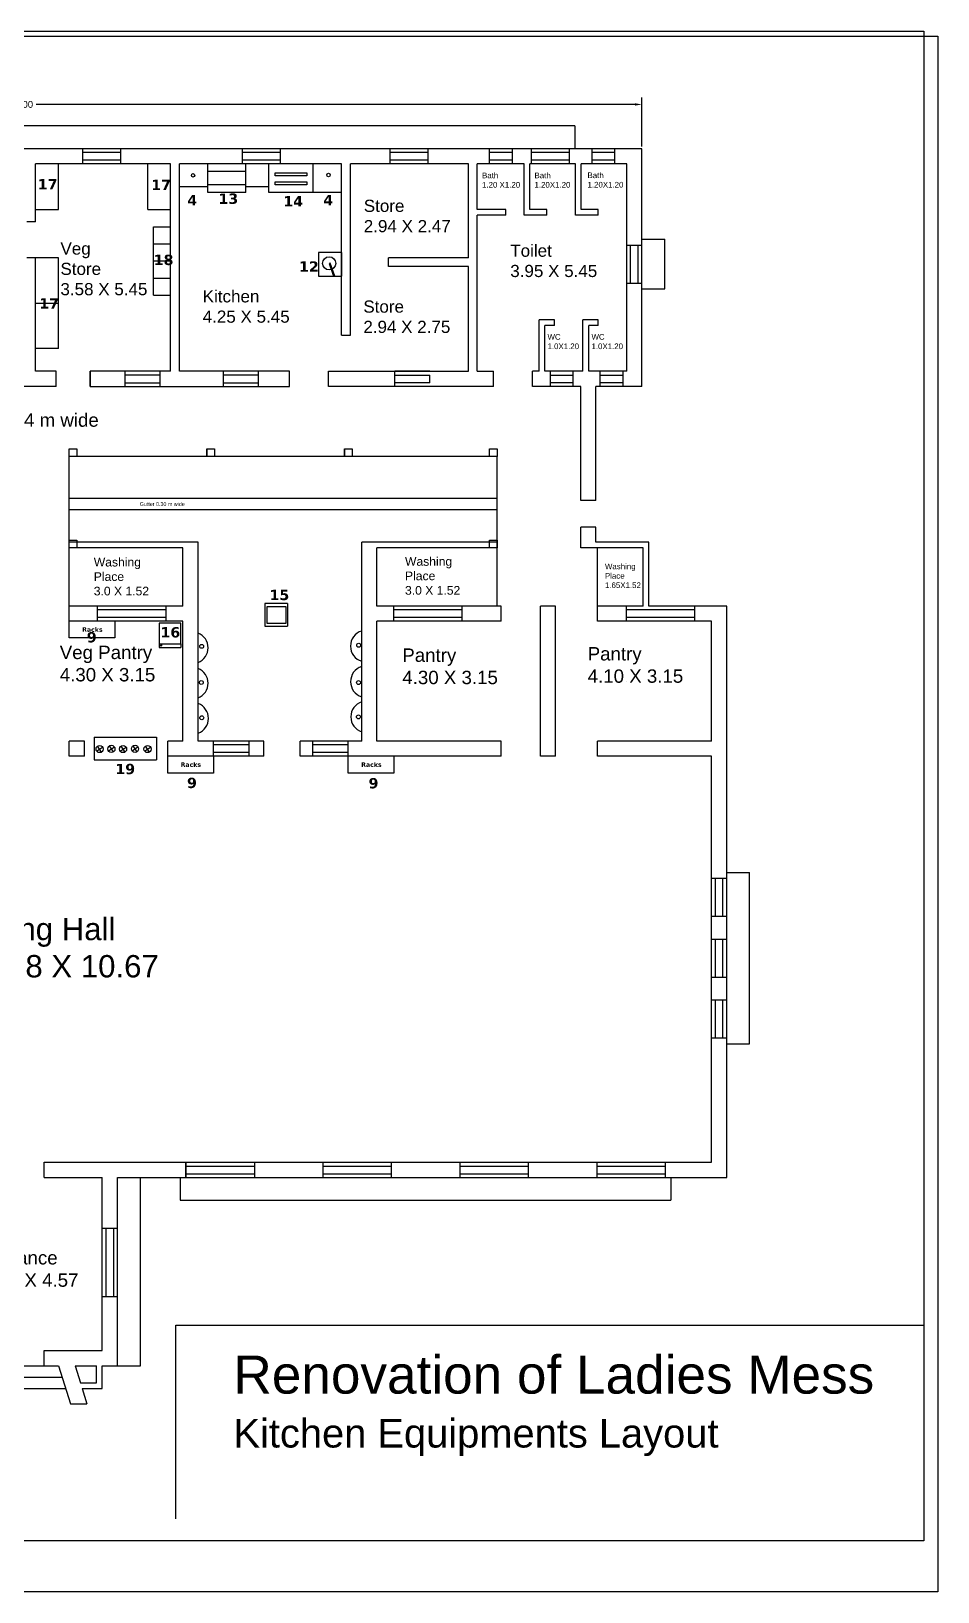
# Model space of a CAD drawing. Header units: inches. Extents: x 101 to 668, y -217 to 99.
# Drawn here: x 171.39 to 195.23, y 44.64 to 85.66 of the extents above; entities that cross this region are included whole.
import ezdxf

# ---------------------------------------------------------------- set-up
doc = ezdxf.new("R2010")
doc.units = ezdxf.units.IN
doc.header["$MEASUREMENT"] = 0
doc.styles.get("Standard").update_dxf_attribs({"font": 'arial.ttf'})
doc.dimstyles.get("Standard").update_dxf_attribs({"dimtxt": 0.18, "dimasz": 0.18, "dimexe": 0.18, "dimexo": 0.0625, "dimgap": 0.09, "dimtad": 0, "dimtih": 1, "dimtoh": 1, "dimdec": 4, "dimzin": 0, "dimdsep": 46, "dimtxsty": 'Standard', "dimcen": 0.09, "dimadec": 0, "dimazin": 0, "dimtfac": 1, "dimtdec": 4, "dimtofl": 0, "dimtmove": 0, "dimatfit": 3, "dimfxl": 1, "dimtolj": 1, "dimtzin": 0, "dimarcsym": 0})

# ---------------------------------------------------------------- blocks, each defined once
blk = doc.blocks.new('*D46')
at = {"color": 0, "lineweight": -2}
for p, q in [((154.522, 82.63), (154.522, 83.911)), ((154.702, 83.731), (170.453, 83.731)), ((187.272, 83.731), (171.52, 83.731)), ((187.452, 82.63), (187.452, 83.911))]:
    blk.add_line(p, q, dxfattribs=at)
at = {"color": 0}
for points in [[(154.702, 83.761), (154.702, 83.701), (154.522, 83.731)], [(187.272, 83.761), (187.272, 83.701), (187.452, 83.731)]]:
    blk.add_solid(points, dxfattribs=at)
at = {"layer": 'Defpoints', "color": 0}
for p in [(187.452, 83.731), (154.522, 82.568), (187.452, 82.568)]:
    blk.add_point(p, dxfattribs=at)
at = {"color": 0, "insert": (170.987, 83.731), "char_height": 0.18, "attachment_point": 5}
blk.add_mtext('\\A1;32.9300', dxfattribs=at)

msp = doc.modelspace()

# ---------------------------------------------------------------- linework, layer by layer
for p, q in [((185.68887, 83.1678), (156.01853, 83.1678)), ((185.68887, 83.1678), (185.68887, 82.5678)), ((187.45154, 82.5678), (154.52154, 82.5678)), ((172.7379, 82.5678), (172.7379, 82.1678)), ((173.7379, 82.4678), (172.7379, 82.4678)), ((173.7379, 82.5678), (173.7379, 82.1678)), ((176.93803, 82.5678), (176.93803, 82.1678)), ((177.93803, 82.4678), (176.93803, 82.4678)), ((177.93803, 82.5678), (177.93803, 82.1678)), ((180.821, 82.5678), (180.821, 82.1678)), ((181.821, 82.4678), (180.821, 82.4678)), ((181.821, 82.5678), (181.821, 82.1678)), ((183.44514, 82.1678), (183.44514, 82.5678)), ((184.04514, 82.4678), (183.44514, 82.4678)), ((184.04514, 82.1678), (184.04514, 82.5678)), ((184.53887, 82.5678), (184.53887, 82.1678)), ((185.53887, 82.4678), (184.53887, 82.4678)), ((185.53887, 82.5678), (185.53887, 82.1678)), ((186.14095, 82.1678), (186.14095, 82.5678)), ((186.74095, 82.4678), (186.14095, 82.4678)), ((186.74095, 82.1678), (186.74095, 82.5678)), ((187.45154, 76.3178), (187.45154, 82.5678)), ((175.05716, 82.1678), (171.50632, 82.1678)), ((171.50632, 80.6478), (171.50632, 82.1678)), ((172.10632, 80.9678), (172.10632, 82.1678)), ((172.10632, 80.9678), (172.10632, 82.1678)), ((172.10632, 80.9678), (172.10632, 82.1678)), ((173.7379, 82.2678), (172.7379, 82.2678)), ((174.45716, 80.9678), (174.45716, 82.1678)), ((175.05716, 76.7178), (175.05716, 82.1678)), ((179.5549, 82.1678), (175.28716, 82.1678)), ((175.28716, 76.7178), (175.28716, 82.1678)), ((176.03716, 81.4178), (176.03716, 82.1678)), ((177.93803, 82.2678), (176.93803, 82.2678)), ((177.03716, 81.4178), (177.03716, 82.1678)), ((177.63716, 81.4178), (177.63716, 82.1678)), ((178.8049, 81.4178), (178.8049, 82.1678)), ((179.5549, 77.6678), (179.5549, 82.1678)), ((182.89016, 82.1678), (179.7849, 82.1678)), ((179.7849, 79.4678), (179.7849, 82.1678)), ((181.821, 82.2678), (180.821, 82.2678)), ((182.89016, 79.6978), (182.89016, 82.1678)), ((184.35154, 82.1678), (183.12016, 82.1678)), ((183.12016, 80.9678), (183.12016, 82.1678)), ((184.04514, 82.2678), (183.44514, 82.2678)), ((184.35154, 80.8178), (184.35154, 82.1678)), ((184.50154, 80.9678), (184.50154, 82.1678)), ((185.70154, 82.1678), (184.50154, 82.1678)), ((185.53887, 82.2678), (184.53887, 82.2678)), ((185.70154, 80.8178), (185.70154, 82.1678)), ((185.85154, 80.9678), (185.85154, 82.1678)), ((187.05154, 82.1678), (185.85154, 82.1678)), ((186.74095, 82.2678), (186.14095, 82.2678)), ((187.05154, 76.7178), (187.05154, 82.1678)), ((177.03716, 81.9678), (176.03716, 81.9678)), ((176.03716, 81.5678), (175.28716, 81.5678)), ((177.03716, 81.6178), (176.03716, 81.6178)), ((177.03716, 81.4178), (176.03716, 81.4178)), ((177.63716, 81.5678), (177.03716, 81.5678)), ((179.5549, 81.4178), (177.63716, 81.4178)), ((171.50632, 80.9678), (172.10632, 80.9678)), ((174.45716, 80.9678), (175.05716, 80.9678)), ((180.821, 80.89035), (180.821, 80.89035)), ((183.87016, 80.9678), (183.12016, 80.9678)), ((183.87016, 80.8178), (183.12016, 80.8178)), ((183.12016, 79.6978), (183.12016, 80.8178)), ((183.87016, 80.8178), (183.87016, 80.9678)), ((184.95154, 80.8178), (184.35154, 80.8178)), ((184.95154, 80.9678), (184.50154, 80.9678)), ((184.95154, 80.8178), (184.95154, 80.9678)), ((186.30154, 80.8178), (185.70154, 80.8178)), ((186.30154, 80.9678), (185.85154, 80.9678)), ((186.30154, 80.8178), (186.30154, 80.9678)), ((186.30154, 80.8178), (186.30154, 80.9678)), ((171.50632, 80.6478), (171.27632, 80.6478)), ((174.60716, 78.7178), (174.60716, 80.5178)), ((174.60716, 80.5178), (175.05716, 80.5178)), ((174.60716, 80.0678), (175.05716, 80.0678)), ((187.05154, 80.03695), (187.45154, 80.03695)), ((187.15154, 79.03695), (187.15154, 80.03695)), ((187.35154, 79.03695), (187.35154, 80.03695)), ((187.45154, 80.18695), (188.05154, 80.18695)), ((188.05154, 78.88695), (188.05154, 80.18695)), ((172.10632, 79.6978), (171.27632, 79.6978)), ((171.50632, 76.7178), (171.50632, 79.6978)), ((172.10632, 79.6978), (171.50632, 79.6978)), ((172.10632, 77.3178), (172.10632, 79.6978)), ((172.10632, 77.3178), (172.10632, 79.6978)), ((172.10632, 77.3178), (172.10632, 79.6978)), ((174.60716, 79.6178), (175.05716, 79.6178)), ((178.9484, 79.83594), (178.9484, 79.21599)), ((179.5484, 79.83594), (178.9484, 79.83594)), ((179.5484, 79.83594), (179.5484, 79.21599)), ((182.89016, 79.6978), (180.7849, 79.6978)), ((180.7849, 79.4678), (180.7849, 79.6978)), ((183.12016, 76.7178), (183.12016, 79.6978)), ((174.60716, 79.1678), (175.05716, 79.1678)), ((178.9484, 79.21599), (179.5484, 79.21599)), ((179.24952, 79.56002), (179.2276, 79.55259)), ((179.2276, 79.55259), (179.34179, 79.21599)), ((179.37711, 79.21599), (179.24952, 79.56002)), ((179.7849, 77.6678), (179.7849, 79.4678)), ((182.89016, 79.4678), (180.7849, 79.4678)), ((182.89016, 76.7178), (182.89016, 79.4678)), ((187.05154, 79.03695), (187.45154, 79.03695)), ((187.45154, 78.88695), (188.05154, 78.88695)), ((172.10632, 78.4978), (171.50632, 78.4978)), ((174.60716, 78.7178), (175.05716, 78.7178)), ((184.75154, 76.7178), (184.75154, 78.0678)), ((185.15154, 78.0678), (184.75154, 78.0678)), ((185.15154, 77.9178), (185.15154, 78.0678)), ((185.90154, 76.7178), (185.90154, 78.0678)), ((186.30154, 78.0678), (185.90154, 78.0678)), ((186.30154, 77.9178), (186.30154, 78.0678)), ((179.5549, 77.6678), (179.7849, 77.6678)), ((184.90154, 76.7178), (184.90154, 77.9178)), ((185.15154, 77.9178), (184.90154, 77.9178)), ((186.05154, 76.7178), (186.05154, 77.9178)), ((186.30154, 77.9178), (186.05154, 77.9178)), ((172.10632, 77.3178), (171.50632, 77.3178)), ((172.10632, 77.3178), (171.50632, 77.3178)), ((172.05154, 76.7178), (171.50632, 76.7178)), ((172.05154, 76.3178), (172.05154, 76.7178)), ((172.94154, 76.3178), (172.94154, 76.7178)), ((175.05716, 76.7178), (172.94154, 76.7178)), ((172.94154, 76.7178), (172.94154, 76.3178)), ((173.86154, 76.3178), (173.86154, 76.7178)), ((174.78154, 76.3178), (174.78154, 76.7178)), ((178.18154, 76.7178), (175.28716, 76.7178)), ((176.45154, 76.3178), (176.45154, 76.7178)), ((177.37154, 76.3178), (177.37154, 76.7178)), ((178.18154, 76.3178), (178.18154, 76.7178)), ((179.21154, 76.3178), (179.21154, 76.7178)), ((179.21154, 76.7178), (182.89016, 76.7178)), ((181.87154, 76.7178), (180.95154, 76.7178)), ((180.95154, 76.3178), (180.95154, 76.7178)), ((183.12016, 76.7178), (183.55154, 76.7178)), ((183.55154, 76.3178), (183.55154, 76.7178)), ((184.75154, 76.7178), (184.57154, 76.7178)), ((184.75154, 76.7178), (184.57154, 76.7178)), ((184.57154, 76.3178), (184.57154, 76.7178)), ((185.90154, 76.7178), (184.90154, 76.7178)), ((184.92154, 76.7178), (184.90154, 76.7178)), ((185.04396, 76.3178), (185.04396, 76.7178)), ((185.64396, 76.3178), (185.64396, 76.7178)), ((187.05154, 76.7178), (186.05154, 76.7178)), ((186.35437, 76.3178), (186.35437, 76.7178)), ((186.95437, 76.3178), (186.95437, 76.7178)), ((172.05154, 76.3178), (168.06154, 76.3178)), ((172.94154, 76.3178), (178.18154, 76.3178)), ((174.78154, 76.6178), (173.86154, 76.6178)), ((173.86154, 76.4178), (174.78154, 76.4178)), ((177.37154, 76.6178), (176.45154, 76.6178)), ((176.45154, 76.4178), (177.37154, 76.4178)), ((183.55154, 76.3178), (179.21154, 76.3178)), ((180.95154, 76.6178), (181.87154, 76.6178)), ((181.87154, 76.4178), (180.95154, 76.4178)), ((181.87154, 76.4178), (181.87154, 76.6178)), ((185.84154, 76.3178), (184.57154, 76.3178)), ((184.92154, 76.3178), (184.57154, 76.3178)), ((185.04396, 76.6178), (185.64396, 76.6178)), ((185.64396, 76.4178), (185.04396, 76.4178)), ((185.84154, 73.3178), (185.84154, 76.3178)), ((187.45154, 76.3178), (186.24154, 76.3178)), ((186.24154, 73.3178), (186.24154, 76.3178)), ((186.35437, 76.6178), (186.95437, 76.6178)), ((186.95437, 76.4178), (186.35437, 76.4178)), ((172.39154, 74.4778), (172.39154, 74.6778)), ((172.39154, 74.6778), (172.59154, 74.6778)), ((172.59154, 74.6778), (172.59154, 74.4778)), ((176.01154, 74.6778), (176.01154, 74.4778)), ((176.01154, 74.4778), (176.01154, 74.6778)), ((176.01154, 74.6778), (176.21154, 74.6778)), ((176.21154, 74.6778), (176.21154, 74.4778)), ((179.63154, 74.6778), (179.63154, 74.4778)), ((179.63154, 74.4778), (179.63154, 74.6778)), ((179.63154, 74.6778), (179.83154, 74.6778)), ((179.83154, 74.6778), (179.83154, 74.4778)), ((183.44154, 74.4778), (183.44154, 74.6778)), ((183.44154, 74.6778), (183.64154, 74.6778)), ((183.64154, 74.6778), (183.64154, 74.4778)), ((172.39154, 70.1478), (172.39154, 74.4778)), ((183.64154, 74.4778), (172.39154, 74.4778)), ((172.59154, 74.4778), (172.39154, 74.4778)), ((176.21154, 74.4778), (176.01154, 74.4778)), ((179.83154, 74.4778), (179.63154, 74.4778)), ((183.64154, 74.4778), (183.44154, 74.4778)), ((183.64154, 70.5478), (183.64154, 74.4778)), ((183.64154, 73.3778), (172.39154, 73.3778)), ((183.64154, 73.0778), (172.39154, 73.0778)), ((186.24154, 73.3178), (185.84154, 73.3178)), ((186.24154, 72.6178), (185.84154, 72.6178)), ((185.84154, 72.0778), (185.84154, 72.6178)), ((186.24154, 72.2278), (186.24154, 72.6178)), ((172.39154, 72.0778), (172.39154, 72.2778)), ((172.39154, 72.2778), (172.59154, 72.2778)), ((175.78154, 72.2278), (172.39154, 72.2278)), ((172.59154, 72.2778), (172.59154, 72.0778)), ((175.78154, 66.9978), (175.78154, 72.2278)), ((183.64154, 72.2278), (180.08154, 72.2278)), ((180.08154, 66.9978), (180.08154, 72.2278)), ((183.44154, 72.0778), (183.44154, 72.2778)), ((183.44154, 72.2778), (183.64154, 72.2778)), ((183.64154, 72.2778), (183.64154, 72.0778)), ((187.63154, 72.2278), (186.24154, 72.2278)), ((187.63154, 70.5478), (187.63154, 72.2278)), ((175.38154, 72.0778), (172.39154, 72.0778)), ((172.59154, 72.0778), (172.39154, 72.0778)), ((175.38154, 70.5478), (175.38154, 72.0778)), ((183.64154, 72.0778), (180.48154, 72.0778)), ((180.48154, 70.5478), (180.48154, 72.0778)), ((183.64154, 72.0778), (183.44154, 72.0778)), ((187.48154, 72.0778), (185.84154, 72.0778)), ((186.28154, 70.1478), (186.28154, 72.0778)), ((187.48154, 70.5478), (187.48154, 72.0778)), ((177.53373, 70.61682), (177.53373, 70.01682)), ((178.13373, 70.61682), (177.53373, 70.61682)), ((178.13373, 70.61682), (178.13373, 70.01682)), ((174.08154, 70.5478), (172.39154, 70.5478)), ((175.38154, 70.1478), (172.39154, 70.1478)), ((172.39154, 69.7078), (172.39154, 70.1478)), ((173.12785, 70.5478), (173.12785, 70.1478)), ((174.23154, 70.4478), (173.12785, 70.4478)), ((174.92785, 70.2478), (173.12785, 70.2478)), ((173.59154, 70.1478), (173.59154, 69.7078)), ((175.38154, 70.5478), (174.08154, 70.5478)), ((174.92785, 70.4478), (174.23154, 70.4478)), ((174.92785, 70.5478), (174.92785, 70.1478)), ((175.38154, 66.9978), (175.38154, 70.1478)), ((175.78154, 66.9978), (175.78154, 70.5478)), ((180.08154, 66.9978), (180.08154, 70.5478)), ((181.66154, 70.5478), (180.48154, 70.5478)), ((180.48154, 66.9978), (180.48154, 70.1478)), ((183.75154, 70.1478), (180.48154, 70.1478)), ((180.91585, 70.5478), (180.91585, 70.1478)), ((181.81154, 70.4478), (180.91585, 70.4478)), ((182.71585, 70.2478), (180.91585, 70.2478)), ((183.75154, 70.5478), (181.66154, 70.5478)), ((182.71585, 70.4478), (181.81154, 70.4478)), ((182.71585, 70.5478), (182.71585, 70.1478)), ((183.75154, 70.1478), (183.75154, 70.5478)), ((184.78154, 66.5978), (184.78154, 70.5478)), ((185.18154, 70.5478), (184.78154, 70.5478)), ((185.18154, 66.5978), (185.18154, 70.5478)), ((187.48154, 70.5478), (186.28154, 70.5478)), ((189.28154, 70.1478), (186.28154, 70.1478)), ((187.03436, 70.5478), (187.03436, 70.1478)), ((187.48154, 70.4478), (187.03436, 70.4478)), ((188.83436, 70.2478), (187.03436, 70.2478)), ((188.83436, 70.4478), (187.48154, 70.4478)), ((189.68154, 70.5478), (187.63154, 70.5478)), ((188.83436, 70.5478), (188.83436, 70.1478)), ((189.28154, 66.9978), (189.28154, 70.1478)), ((189.68154, 55.5278), (189.68154, 70.5478)), ((177.53373, 70.01682), (178.13373, 70.01682)), ((173.59154, 69.7078), (172.39154, 69.7078)), ((174.75447, 69.55764), (174.75447, 69.45764)), ((174.75447, 69.45764), (175.32406, 69.45764)), ((175.32406, 69.55764), (175.32406, 69.45764)), ((173.12785, 68.59255), (173.12785, 68.59255)), ((187.03436, 68.56568), (187.03436, 68.56568)), ((172.39154, 66.5978), (172.39154, 66.9978)), ((172.79154, 66.9978), (172.39154, 66.9978)), ((172.79154, 66.5978), (172.79154, 66.9978)), ((173.04373, 67.10342), (174.68351, 67.10342)), ((173.04373, 67.10342), (173.04373, 66.50342)), ((173.04373, 67.00342), (173.04373, 66.60342)), ((173.24311, 66.70971), (173.13803, 66.8678)), ((173.55235, 66.71255), (173.44728, 66.87063)), ((173.85876, 66.70971), (173.75368, 66.8678)), ((174.17367, 66.71538), (174.06859, 66.87346)), ((174.50461, 66.70991), (174.39953, 66.86799)), ((174.68351, 67.10342), (174.68351, 66.50342)), ((174.68351, 67.10342), (174.68351, 66.50342)), ((174.98154, 66.5978), (174.98154, 66.9978)), ((175.38154, 66.9978), (174.98154, 66.9978)), ((177.51154, 66.9978), (175.78154, 66.9978)), ((176.18154, 66.5978), (176.18154, 66.9978)), ((177.12154, 66.8978), (176.18154, 66.8978)), ((177.12154, 66.5978), (177.12154, 66.9978)), ((177.51154, 66.5978), (177.51154, 66.9978)), ((178.46154, 66.5978), (178.46154, 66.9978)), ((180.08154, 66.9978), (178.46154, 66.9978)), ((178.7993, 66.5978), (178.7993, 66.9978)), ((179.7293, 66.8978), (178.7993, 66.8978)), ((179.7293, 66.5978), (179.7293, 66.9978)), ((183.75154, 66.9978), (180.48154, 66.9978)), ((183.75154, 66.5978), (183.75154, 66.9978)), ((186.28154, 66.5978), (186.28154, 66.9978)), ((189.28154, 66.9978), (186.28154, 66.9978)), ((172.79154, 66.5978), (172.39154, 66.5978)), ((173.04373, 66.50342), (174.68351, 66.50342)), ((173.11193, 66.73562), (173.26922, 66.84188)), ((173.42117, 66.73846), (173.57846, 66.84472)), ((173.72757, 66.73562), (173.88486, 66.84188)), ((174.04249, 66.74129), (174.19978, 66.84755)), ((174.37342, 66.73582), (174.53072, 66.84208)), ((177.51154, 66.5978), (174.98154, 66.5978)), ((174.98154, 66.1578), (174.98154, 66.5978)), ((177.12154, 66.6978), (176.18154, 66.6978)), ((176.18154, 66.5978), (176.18154, 66.1578)), ((183.75154, 66.5978), (178.46154, 66.5978)), ((179.7293, 66.6978), (178.7993, 66.6978)), ((179.7293, 66.1578), (179.7293, 66.5978)), ((180.9293, 66.5978), (180.9293, 66.1578)), ((185.18154, 66.5978), (184.78154, 66.5978)), ((189.28154, 66.5978), (186.28154, 66.5978)), ((189.28154, 55.9278), (189.28154, 66.5978)), ((176.18154, 66.1578), (174.98154, 66.1578)), ((180.9293, 66.1578), (179.7293, 66.1578)), ((189.28154, 63.39481), (189.68154, 63.39481)), ((189.38154, 62.39481), (189.38154, 63.39481)), ((189.58154, 62.39481), (189.58154, 63.39481)), ((189.68154, 63.54481), (190.28154, 63.54481)), ((190.28154, 59.04481), (190.28154, 63.54481)), ((189.28154, 62.39481), (189.68154, 62.39481)), ((189.28154, 61.79481), (189.68154, 61.79481)), ((189.38154, 60.79481), (189.38154, 61.79481)), ((189.58154, 60.79481), (189.58154, 61.79481)), ((189.28154, 60.79481), (189.68154, 60.79481)), ((189.28154, 60.19481), (189.68154, 60.19481)), ((189.38154, 59.19481), (189.38154, 60.19481)), ((189.58154, 59.19481), (189.58154, 60.19481)), ((189.28154, 59.19481), (189.68154, 59.19481)), ((189.68154, 59.04481), (190.28154, 59.04481)), ((171.73654, 55.9278), (189.28154, 55.9278)), ((171.73654, 55.5278), (171.73654, 55.9278)), ((175.46154, 55.5278), (175.46154, 55.9278)), ((175.46154, 55.9278), (175.46154, 55.5278)), ((175.46154, 55.8278), (177.26154, 55.8278)), ((177.26154, 55.9278), (177.26154, 55.5278)), ((179.06154, 55.9278), (179.06154, 55.5278)), ((179.06154, 55.9278), (179.06154, 55.5278)), ((179.06154, 55.8278), (180.86154, 55.8278)), ((180.86154, 55.9278), (180.86154, 55.5278)), ((182.66154, 55.9278), (182.66154, 55.5278)), ((182.66154, 55.9278), (182.66154, 55.5278)), ((182.66154, 55.8278), (184.46154, 55.8278)), ((184.46154, 55.9278), (184.46154, 55.5278)), ((186.26154, 55.9278), (186.26154, 55.5278)), ((186.26154, 55.9278), (186.26154, 55.5278)), ((186.26154, 55.8278), (188.06154, 55.8278)), ((188.06154, 55.9278), (188.06154, 55.5278)), ((171.73654, 55.5278), (173.26154, 55.5278)), ((173.26154, 50.9778), (173.26154, 55.5278)), ((173.66154, 55.5278), (189.68154, 55.5278)), ((173.66154, 50.5778), (173.66154, 55.5278)), ((174.26154, 50.5778), (174.26154, 55.5278)), ((175.31154, 55.5278), (175.31154, 54.9278)), ((175.46154, 55.6278), (177.26154, 55.6278)), ((179.06154, 55.6278), (180.86154, 55.6278)), ((182.66154, 55.6278), (184.46154, 55.6278)), ((186.26154, 55.6278), (188.06154, 55.6278)), ((188.21154, 55.5278), (188.21154, 54.9278)), ((175.31154, 54.9278), (188.21154, 54.9278)), ((173.26154, 54.19557), (173.66154, 54.19557)), ((173.36154, 52.39557), (173.36154, 54.19557)), ((173.56154, 52.39557), (173.56154, 54.19557)), ((173.26154, 52.39557), (173.66154, 52.39557)), ((175.19722, 46.55799), (175.19722, 51.64582)), ((175.19722, 51.64582), (194.86354, 51.64582)), ((171.73654, 50.9778), (173.26154, 50.9778)), ((171.73654, 50.5778), (171.73654, 50.9778)), ((169.86225, 50.5778), (171.73654, 50.5778)), ((171.73654, 50.5778), (172.11082, 50.5778)), ((172.11082, 50.5778), (172.42154, 49.5778)), ((172.54582, 50.5778), (173.11154, 50.5778)), ((172.54582, 50.5778), (173.11154, 50.5778)), ((172.54582, 50.5778), (172.68564, 50.1278)), ((173.11154, 50.1278), (173.11154, 50.5778)), ((173.26154, 50.5778), (174.26154, 50.5778)), ((173.26154, 49.9778), (173.26154, 50.5778)), ((169.76904, 50.2778), (172.20404, 50.2778)), ((172.68564, 50.1278), (173.11154, 50.1278)), ((169.67582, 49.9778), (172.29725, 49.9778)), ((172.73225, 49.9778), (173.26154, 49.9778)), ((172.73225, 49.9778), (172.85654, 49.5778)), ((172.42154, 49.5778), (172.85654, 49.5778))]:
    msp.add_line(p, q)
for points in [[(194.86354, 45.98139), (148.463, 45.98139), (148.463, 85.65614), (194.86354, 85.65614)], [(195.23166, 44.63864), (149.04936, 44.63864), (149.04936, 85.52421), (195.23166, 85.52421)], [(177.8064, 81.93138), (178.63824, 81.93138), (178.63824, 81.85271), (177.8064, 81.85271)], [(177.8064, 81.69537), (178.63824, 81.69537), (178.63824, 81.6167), (177.8064, 81.6167)], [(177.59864, 70.53671), (178.08494, 70.53671), (178.08494, 70.08551), (177.59864, 70.08551)], [(175.32406, 70.10123), (174.75447, 70.10123), (174.75447, 69.55764), (175.32406, 69.55764)]]:
    msp.add_lwpolyline(points, close=True)
for centre, radius in [((175.64882, 81.86764), 0.04576), ((179.21093, 81.87691), 0.04576), ((179.22698, 79.55441), 0.17219), ((174.80032, 69.51304), 0.01861), ((175.87474, 69.48743), 0.051), ((180.00286, 69.51672), 0.051), ((175.86435, 68.5389), 0.051), ((180.0002, 68.53523), 0.051), ((179.99613, 67.63386), 0.051), ((175.87585, 67.61121), 0.051), ((173.19057, 66.78875), 0.09491), ((173.49981, 66.79159), 0.09491), ((173.80622, 66.78875), 0.09491), ((174.12113, 66.79442), 0.09491), ((174.45207, 66.78895), 0.09491)]:
    msp.add_circle(centre, radius)
for centre, start, end in [((175.6271, 69.45191), 291.822141, 68.177859), ((180.2023, 69.49388), 106.899334, 253.100666), ((180.20463, 68.55986), 107.234638, 252.765362), ((175.62943, 68.51789), 291.477275, 68.522725), ((175.6362, 67.59399), 290.476602, 69.523398), ((180.2114, 67.63595), 108.215556, 251.784444)]:
    msp.add_arc(centre, 0.41545, start, end)

# ---------------------------------------------------------------- texts
at = {"attachment_point": 1}
for s, insert, char_height, width in [('{\\fVerdana|b1|i0|c0|p34;17}', (171.56544, 81.76944), 0.2715054, 0.4973482), ('{\\fVerdana|b1|i0|c0|p34;17}', (174.54801, 81.75272), 0.2715054, 0.4973482), ('{\\fVerdana|b1|i0|c0|p34;4}', (175.49601, 81.35051), 0.2715054, 0.4973482), ('{\\fVerdana|b1|i0|c0|p34;13}', (176.31678, 81.3903), 0.2715054, 0.4973482), ('{\\fVerdana|b1|i0|c0|p34;14}', (178.02243, 81.32328), 0.2715054, 0.4973482), ('{\\fVerdana|b1|i0|c0|p34;4}', (179.07228, 81.35352), 0.2715054, 0.4973482), ('{\\fVerdana|b1|i0|c0|p34;18}', (174.61396, 79.7824), 0.2715054, 0.4973482), ('{\\fVerdana|b1|i0|c0|p34;12}', (178.43504, 79.60717), 0.2715054, 0.4973482), ('{\\fVerdana|b1|i0|c0|p34;17}', (171.60438, 78.63752), 0.2715054, 0.4973482), ('{\\fVerdana|b1|i0|c0|p34;15}', (177.65844, 70.97542), 0.2715054, 0.4973482), ('{\\fVerdana|b1|i0|c0|p34;Racks}', (172.73107, 69.98878), 0.1188068, 0.7203121), ('{\\fVerdana|b1|i0|c0|p34;9}', (172.85381, 69.86334), 0.2715054, 0.4973482), ('{\\fVerdana|b1|i0|c0|p34;16}', (174.79161, 69.99382), 0.2715054, 0.4973482), ('{\\fVerdana|b1|i0|c0|p34;19}', (173.60488, 66.40015), 0.2715054, 0.4973482), ('{\\fVerdana|b1|i0|c0|p34;Racks}', (175.32107, 66.43878), 0.1188068, 0.7203121), ('{\\fVerdana|b1|i0|c0|p34;9}', (175.48927, 66.03559), 0.2715054, 0.4973482), ('{\\fVerdana|b1|i0|c0|p34;Racks}', (180.06884, 66.43878), 0.1188068, 0.7203121), ('{\\fVerdana|b1|i0|c0|p34;9}', (180.26358, 66.02651), 0.2715054, 0.4973482), ('Renovation of Ladies Mess\\P{\\H0.75x;Kitchen Equipments Layout}', (176.71013, 50.84711), 1, 23.1967534)]:
    msp.add_mtext(s, dxfattribs=dict(at, insert=insert, char_height=char_height, width=width))
for s, width, heights, insert, char_height in [('Bath\\P1.20 X1.20', 2.729872, [0], (183.2474, 81.94074), 0.14837), ('Bath\\P1.20X1.20', 2.729872, [0], (184.62628, 81.94074), 0.14837), ('Bath\\P1.20X1.20', 2.729872, [0], (186.02013, 81.94333), 0.14837), ('Store\\P2.94 X 2.47', 2.729872, [0], (180.13692, 81.2268), 0.3200978), ('Veg\\PStore\\P3.58 X 5.45', 2.729872, [0], (172.16039, 80.10391), 0.3200978), ('Toilet\\P3.95 X 5.45', 2.729872, [0], (183.98908, 80.04837), 0.3200978), ('Kitchen\\P4.25 X 5.45', 2.729872, [0], (175.90095, 78.84832), 0.3200978), ('Store\\P2.94 X 2.75', 2.729872, [0], (180.12565, 78.57862), 0.3200978), ('WC\\P1.0X1.20', 2.729872, [0], (184.96867, 77.69608), 0.14837), ('WC\\P1.0X1.20', 2.729872, [0], (186.12516, 77.69608), 0.14837), ('Varandah 1.84 m wide', 8.6047683, [3.17094], (168.25229, 75.6119), 0.351739), ('Gutter 0.30 m wide', 2.729872, [0], (174.24475, 73.27833), 0.100473), ('Washing \\PPlace\\P3.0 X 1.52', 2.729872, [0], (173.03715, 71.8161), 0.228186), ('Washing \\PPlace\\P3.0 X 1.52', 2.729872, [0], (181.22122, 71.83465), 0.228186), ('Washing \\PPlace\\P1.65X1.52', 2.729872, [0], (186.47889, 71.6634), 0.14837), ('Veg Pantry\\P4.30 X 3.15', 8.6047683, [3.17094], (172.14238, 69.5052), 0.351739), ('Pantry\\P4.30 X 3.15', 8.6047683, [3.17094], (181.14999, 69.43276), 0.351739), ('Pantry\\P4.10 X 3.15', 8.6047683, [3.17094], (186.0242, 69.46863), 0.351739), ('Dining Hall\\P36.58 X 10.67 ', 8.6047683, [3.17094], (169.64383, 62.35183), 0.5865869), ('Entrance\\P4.57 X 4.57 ', 8.6047683, [3.17094], (170.12065, 53.59384), 0.351739)]:
    msp.add_mtext_dynamic_manual_height_columns(s, width=width, gutter_width=1, heights=heights, dxfattribs=dict(at, insert=insert, char_height=char_height))

# ---------------------------------------------------------------- dimensions: what is measured, and where the dimension line sits
dim = msp.add_linear_dim(base=(187.45154, 83.73113), p1=(154.52154, 82.5678), p2=(187.45154, 82.5678), dimstyle='Standard')
dim.commit()
dim.dimension.update_dxf_attribs({"geometry": '*D46', "text_midpoint": (170.98654, 83.73113)})

doc.saveas('drawing.dxf')
